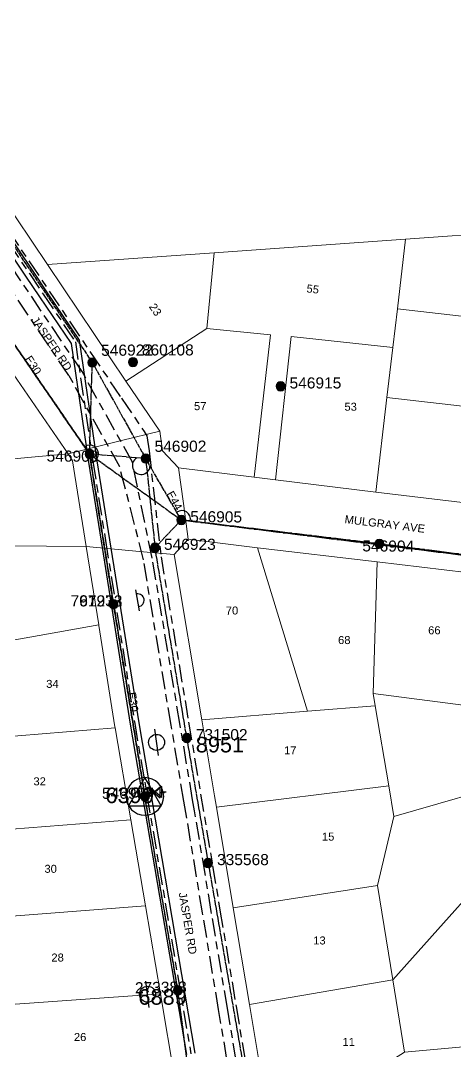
# Model space of a CAD drawing. Header units: metres. Extents: x 311460 to 313373, y 6261260 to 6263889.
# Drawn here: x 313002.6 to 313100.3, y 6262717.1 to 6262948.9 of the extents above; entities that cross this region are included whole.
import ezdxf
from ezdxf.enums import TextEntityAlignment as Align

# ---------------------------------------------------------------- set-up
doc = ezdxf.new("R2010")
doc.units = ezdxf.units.M
doc.linetypes.add('Cable Exist OH', pattern=[1, 1, 0])
doc.linetypes.add('Cable Exist UG', pattern=[8.2, 4, -1.2, 1.8, -1.2])
doc.layers.get('0').update_dxf_attribs({"color": 6})
doc.layers.add('Cadastre Land Parcels_SP_EXT', color=9, linetype='Continuous', lineweight=5)
doc.layers.add('Cadastre Roads_SP_EXT', color=9, linetype='Continuous', lineweight=5)
for name, color, linetype in [('Equip_LV_EXT', 7, 'Continuous'), ('Equip_SP_HV_EXT', 7, 'Continuous'), ('Mains_HV_EXT', 7, 'Continuous'), ('Mains_LV_EXT', 7, 'Continuous'), ('Mains_SL_EXT', 7, 'Continuous'), ('Mains_TR_EXT', 7, 'Continuous'), ('Sub_SP_TR_HV_LV_EXT', 7, 'Continuous'), ('SupportsOH_SP_TR_HV_LV_SL_EXT', 7, 'Continuous')]:
    doc.layers.add(name, color=color, linetype=linetype)
doc.layers.get('0').freeze()
doc.styles.add('HVSW_LABEL', font='arial.ttf')
doc.styles.add('POLE_LABEL', font='arial.ttf')
doc.styles.get("Standard").update_dxf_attribs({"font": 'arial.ttf'})
doc.linetypes.add('Cable E UG', pattern='A,6,-0.5,["E",Standard,S=1.7,R=0,X=0.5,Y=-1],-2.9', length=9.4)
doc.linetypes.add('Cable P UG', pattern='A,6,-0.5,["P",Standard,S=1.7,R=0,X=0.5,Y=-1],-2.9', length=9.4)

# ---------------------------------------------------------------- blocks, each defined once
blk = doc.blocks.new('SUB_POLE_EXT')
blk.add_wipeout([(0, 4.22), (0.42, 4.2), (0.83, 4.14), (1.21, 4.05), (1.62, 3.9), (1.99, 3.72), (2.35, 3.51), (2.68, 3.26), (2.99, 2.99), (3.28, 2.66), (3.52, 2.34), (3.76, 1.92), (3.9, 1.62), (4.04, 1.23), (4.18, 0.63), (4.22, 0), (4.18, -0.61), (4.06, -1.15), (3.9, -1.62), (3.58, -2.24), (3.22, -2.73), (2.97, -3.01), (2.68, -3.26), (2.36, -3.5), (2, -3.72), (1.64, -3.89), (1.25, -4.03), (0.82, -4.14), (0.42, -4.2), (0, -4.22), (-0.41, -4.2), (-0.8, -4.15), (-1.21, -4.05), (-1.62, -3.9), (-1.99, -3.73), (-2.35, -3.51), (-2.68, -3.26), (-2.96, -3.02), (-3.23, -2.72), (-3.51, -2.35), (-3.71, -2.01), (-3.91, -1.6), (-4.05, -1.21), (-4.16, -0.76), (-4.22, -0.14), (-4.21, 0.39), (-4.14, 0.83), (-4.03, 1.27), (-3.9, 1.63), (-3.71, 2.02), (-3.5, 2.37), (-3.28, 2.67), (-2.99, 2.99), (-2.68, 3.27), (-2.33, 3.52), (-1.98, 3.73), (-1.63, 3.9), (-1.2, 4.05), (-0.78, 4.15), (-0.4, 4.21)])
blk.add_line((2.16, 0.48), (2.16, 0.48, 0))
blk.add_lwpolyline([(-4.22, 0, 1), (4.22, 0, 1)], format="xyb", close=True)
blk.add_lwpolyline([(2.14, 0.52), (0, 4.22), (-3.66, -2.11), (3.66, -2.11)], close=True)
for tag, height, flags, p in [('ASSET_NUM', 3.5, 8, (2, 2)), ('STREET_CODE', 0.2, 9, (1.5, 0)), ('CONSTRUCTED_VOLTAGE', 0.2, 9, (1.5, -0.2)), ('OPERATING_VOLTAGE', 0.2, 9, (1.5, -0.6)), ('OPERATED_BY', 0.2, 9, (1.5, -0.8)), ('ORIENTATION', 0.2, 9, (1.5, -1.2)), ('OWNED_BY', 0.2, 9, (1.5, -1.4)), ('SECONDARY_VOLTAGE', 0.2, 9, (1.5, -1.6)), ('STATE', 0.2, 9, (1.5, -1.8)), ('SUBSTATION_TYPE', 0.2, 9, (1.5, -2)), ('NO_PHASES', 0.2, 9, (1.5, -0.4)), ('MAINTAINED_BY', 0.2, 9, (1.5, -1)), ('USAGE', 0.2, 9, (1.5, -2.2)), ('LEGEND', 0.2, 9, (1.5, -2.4)), ('STREETNAME', 0.2, 9, (1.5, -2.8)), ('SUBURB', 0.2, 9, (1.5, -3)), ('Z', 0.2, 1, (1.5, -3.4)), ('LOCATION', 0.2, 9, (1.5, -2.6)), ('NOTES', 0.2, 9, (1.5, -3.2))]:
    blk.add_attdef(tag, text='', height=height, dxfattribs=dict(flags=flags)).set_placement(p, align=Align.MIDDLE_LEFT)
blk = doc.blocks.new('LV_OH_LINKS_DISTFUSE_EXT')
for p, q in [((0, 0), (0.96, 0)), ((3.84, 0), (4.8, 0))]:
    blk.add_line(p, q)
blk.add_lwpolyline([(3.84, -1.2), (3.84, 1.2), (0.96, -1.2), (0.96, 1.2)], close=True)
at = {"flags": 9}
for tag, p in [('ACTUAL_STATUS', (0, 0)), ('CONSTRUCTED_VOLTAGE', (0, -0.2)), ('OPERATING_VOLTAGE', (0, -0.6)), ('ORIENTATION', (0, -0.8)), ('OWNED_BY', (0, -1)), ('STATE', (0, -1.2)), ('SWITCH_TYPE', (0, -1.4)), ('NO_PHASES', (0, -0.4)), ('USAGE', (0, -1.6)), ('NOTES', (0, -1.8))]:
    blk.add_attdef(tag, text='', height=0.2, dxfattribs=at).set_placement(p, align=Align.MIDDLE_LEFT)
at = {"flags": 1}
blk.add_attdef('Z', (0, 0), '', height=0.2, dxfattribs=at)
blk = doc.blocks.new('POLE_EXT')
blk.add_hatch(color=256).paths.add_polyline_path([(-1, 0, 1), (1, 0, 1)])
blk.add_lwpolyline([(-1, 0, 1), (1, 0, 1)], format="xyb", close=True)
for tag, height, flags, p in [('pNumber', 2.5, 8, (-17.84, 2.07)), ('OWNED_BY', 0.2, 9, (1.35, -0.4)), ('SPECIAL_USE', 0.2, 9, (1.35, -0.8)), ('STATE', 0.2, 9, (1.35, -1)), ('cLV', 0.2, 9, (1.35, -1.4)), ('hDepth', 0.2, 9, (1.35, -1.6)), ('hDia', 0.2, 9, (1.35, -1.8)), ('cHV', 0.2, 9, (1.35, -2)), ('PARENT', 0.2, 9, (1.35, -0.6)), ('USAGE', 0.2, 9, (1.35, -1.2)), ('LBRACKET', 0.2, 9, (1.35, -2.2)), ('LExisting', 0.2, 9, (1.35, -2.4)), ('cLinedev', 0.2, 9, (1.35, -3.4)), ('pExisting', 0.2, 9, (1.35, -3.8)), ('pFooting', 0.2, 9, (1.35, -4.4)), ('pNew', 0.2, 9, (1.35, -4.6)), ('LANTNUMBER', 0.2, 9, (1.35, -2.6)), ('LOther', 0.2, 9, (1.35, -2.8)), ('LRemove', 0.2, 9, (1.35, -3)), ('LEGEND', 0.2, 9, (1.35, -3.2)), ('LOCATION', 0.2, 9, (1.35, -3.6)), ('PFNUMBER', 0.2, 9, (1.35, -4)), ('NEWPFNUMBER', 0.2, 9, (1.35, -4.2)), ('pRelocate', 0.2, 9, (1.35, -5)), ('pRemove', 0.2, 9, (1.35, -5.2)), ('pReplace', 0.2, 9, (1.35, -5.4)), ('pStay', 0.2, 9, (1.35, -5.6)), ('pType', 0.2, 9, (1.35, -5.8)), ('cspan', 0.2, 9, (1.35, -6)), ('STREETNAME', 0.2, 9, (1.35, -6.2)), ('SUBURB', 0.2, 9, (1.35, -6.4)), ('OPERATED_BY', 0.2, 9, (1.36, -7.01)), ('NOTES', 0.2, 9, (1.35, -6.6)), ('MAINTAINED_BY', 0.2, 9, (1.36, -6.81))]:
    blk.add_attdef(tag, text='', height=height, dxfattribs=dict(flags=flags)).set_placement(p, align=Align.MIDDLE_LEFT)
at = {"style": 'POLE_LABEL'}
for tag, height, flags, p in [('ASSET_NUM', 2.5, 8, (2, 2)), ('STRUCTURE_PLANT_NUMBER', 0.2, 9, (1.35, 0.03)), ('STREET_CODE', 0.2, 9, (1.35, -0.2))]:
    blk.add_attdef(tag, text='', height=height, dxfattribs=dict(at, flags=flags)).set_placement(p, align=Align.MIDDLE_LEFT)
at = {"flags": 1}
blk.add_attdef('Z', (1.35, -7.33), '', height=0.2, dxfattribs=at)
blk = doc.blocks.new('HV_ABS_CLOSED_EXT')
blk.add_line((-3, 6.87), (3, 6.87))
blk.add_circle((0, 6.87), 1.8)
at = {"style": 'HVSW_LABEL'}
for tag, height, flags, p in [('ASSET_NUM', 3.5, 8, (2, 2)), ('STREET_CODE', 0.2, 9, (0, -0.2))]:
    blk.add_attdef(tag, text='', height=height, dxfattribs=dict(at, flags=flags)).set_placement(p, align=Align.MIDDLE_LEFT)
at = {"flags": 1}
blk.add_attdef('Z', (0, 0), '', height=0.2, dxfattribs=at)
at = {"flags": 9}
for tag, p in [('ACTUAL_STATUS', (0, -0.4)), ('CONSTRUCTED_VOLTAGE', (0, -0.6)), ('OPERATING_VOLTAGE', (0, -1)), ('ORIENTATION', (0, -1.2)), ('OWNED_BY', (0, -1.4)), ('STATE', (0, -1.6)), ('SWITCH_TYPE', (0, -1.8)), ('NO_PHASES', (0, -0.8)), ('USAGE', (0, -2)), ('LEGEND', (0, -2.2)), ('LOCATION', (0, -2.4)), ('STREETNAME', (0, -2.6)), ('SUBURB', (0, -2.8)), ('NOTES', (0, -3))]:
    blk.add_attdef(tag, text='', height=0.2, dxfattribs=at).set_placement(p, align=Align.MIDDLE_LEFT)
blk = doc.blocks.new('HV_USL_CLOSED_EXT')
blk.add_line((2.4, 5.5), (-2.4, 5.5))
blk.add_lwpolyline([(1.44, 5.5, 0.414214), (0, 6.94, 0.414214), (-1.44, 5.5)], format="xyb")
for tag, height, flags, p in [('ASSET_NUM', 2.5, 8, (2, 2)), ('STREET_CODE', 0.2, 9, (1.5, 0)), ('ACTUAL_STATUS', 0.2, 9, (1.5, -0.2)), ('CONSTRUCTED_VOLTAGE', 0.2, 9, (1.5, -0.4)), ('OPERATING_VOLTAGE', 0.2, 9, (1.5, -0.8)), ('ORIENTATION', 0.2, 9, (1.5, -1)), ('OWNED_BY', 0.2, 9, (1.5, -1.2)), ('OPERATED_BY', 0.2, 9, (1.5, -1.4)), ('STATE', 0.2, 9, (1.5, -1.8)), ('SWITCH_TYPE', 0.2, 9, (1.5, -2)), ('NO_PHASES', 0.2, 9, (1.5, -0.6)), ('MAINTAINED_BY', 0.2, 9, (1.5, -1.6)), ('USAGE', 0.2, 9, (1.5, -2.2)), ('LEGEND', 0.2, 9, (1.5, -2.4)), ('STREETNAME', 0.2, 9, (1.5, -2.8)), ('SUBURB', 0.2, 9, (1.5, -3)), ('Z', 0.2, 1, (1.5, -3.6)), ('LOCATION', 0.2, 9, (1.5, -2.6)), ('NOTES', 0.2, 9, (1.5, -3.2)), ('LABEL_ALIGNMENT', 0.2, 9, (1.5, -3.4))]:
    blk.add_attdef(tag, text='', height=height, dxfattribs=dict(flags=flags)).set_placement(p, align=Align.MIDDLE_LEFT)

msp = doc.modelspace()

# ---------------------------------------------------------------- linework, layer by layer
at = {"layer": 'Cadastre Land Parcels_SP_EXT', "linetype": 'Continuous'}
for points in [[(312978.84, 6262950.46), (312977.51, 6262948.19), (312976.67, 6262945.92), (312975.39, 6262943.4), (312982.39, 6262932.94), (312994.45, 6262915.05), (313008.61, 6262894.08), (313046.07, 6262896.72), (313089.11, 6262899.77), (313112.24, 6262901.42), (313126.05, 6262902.46), (313133.08, 6262960.22)], [(313104.36, 6262794.69), (313081.83, 6262797.55), (313082.27, 6262794.77), (313085.32, 6262776.8), (313086.46, 6262769.93), (313115.62, 6262778.31)]]:
    msp.add_lwpolyline(points, dxfattribs=at)
for points in [[(313123.3, 6262879.98), (313126.05, 6262902.46), (313112.24, 6262901.42), (313089.11, 6262899.77), (313087.3, 6262884.12), (313123.3, 6262879.98)], [(313087.3, 6262884.12), (313089.11, 6262899.77), (313046.07, 6262896.72), (313044.42, 6262879.68), (313058.74, 6262878.25), (313055.04, 6262846.27), (313059.85, 6262845.66), (313063.43, 6262877.85), (313086.28, 6262875.39), (313087.3, 6262884.12)], [(313044.42, 6262879.68), (313046.07, 6262896.72), (313008.61, 6262894.08), (313026.24, 6262867.87), (313044.42, 6262879.68)], [(313123.3, 6262879.98), (313087.3, 6262884.12), (313086.28, 6262875.39), (313084.9, 6262864.15), (313120.9, 6262860.01), (313123.3, 6262879.98)], [(313044.42, 6262879.68), (313026.24, 6262867.87), (313033.86, 6262856.62), (313034.47, 6262852.16), (313038.09, 6262848.35), (313055.04, 6262846.27), (313058.74, 6262878.25), (313044.42, 6262879.68)], [(313086.28, 6262875.39), (313063.43, 6262877.85), (313059.85, 6262845.66), (313082.41, 6262842.9), (313084.9, 6262864.15), (313086.28, 6262875.39)], [(313013.23, 6262851.47), (312996.72, 6262875.47), (312964.41, 6262853.95), (312968.78, 6262847.47), (312976.21, 6262848.09), (313013.23, 6262851.47)], [(313120.9, 6262860.01), (313084.9, 6262864.15), (313082.41, 6262842.9), (313114.5, 6262839.01), (313118.73, 6262842.18), (313119.87, 6262851.5), (313120.9, 6262860.01)], [(313013.23, 6262851.47), (312976.21, 6262848.09), (312980.86, 6262832.98), (312981.5, 6262830.96), (313017.32, 6262830.62), (313014.24, 6262849.9), (313013.23, 6262851.47)], [(313043.31, 6262791.64), (313067.06, 6262793.61), (313055.79, 6262830.37), (313040.26, 6262832.31), (313037.09, 6262828.84), (313043.31, 6262791.64)], [(313017.32, 6262830.62), (312981.5, 6262830.96), (312986.66, 6262814.42), (312989.04, 6262807.51), (313020.14, 6262813.02), (313017.32, 6262830.62)], [(313081.83, 6262797.55), (313082.76, 6262827.19), (313055.79, 6262830.37), (313067.06, 6262793.61), (313082.27, 6262794.77), (313081.83, 6262797.55)], [(313107.82, 6262824.18), (313082.76, 6262827.19), (313081.83, 6262797.55), (313104.36, 6262794.69), (313107.82, 6262824.18)], [(313023.82, 6262789.86), (313023.75, 6262790.11), (313020.16, 6262812.85), (313020.14, 6262813.02), (312989.04, 6262807.51), (312990.41, 6262791.35), (312990.95, 6262787.16), (313023.82, 6262789.86)], [(313085.32, 6262776.8), (313082.27, 6262794.77), (313067.06, 6262793.61), (313043.31, 6262791.64), (313046.16, 6262774.54), (313046.61, 6262772.01), (313085.32, 6262776.8)], [(313115.97, 6262766.43), (313115.55, 6262767.45), (313115.22, 6262768.51), (313114.96, 6262769.59), (313114.78, 6262770.68), (313114.67, 6262771.79), (313114.64, 6262772.89), (313114.68, 6262774), (313114.81, 6262775.1), (313115.01, 6262776.19), (313115.28, 6262777.27), (313115.62, 6262778.31), (313086.46, 6262769.93), (313082.78, 6262754.37), (313086.24, 6262733.14), (313115.97, 6262766.43)], [(313086.46, 6262769.93), (313085.32, 6262776.8), (313046.61, 6262772.01), (313050.38, 6262749.37), (313082.78, 6262754.37), (313086.46, 6262769.93)], [(313124.1, 6262758.37), (313123.14, 6262758.82), (313122.2, 6262759.33), (313121.3, 6262759.9), (313120.44, 6262760.53), (313119.63, 6262761.23), (313118.87, 6262761.98), (313118.16, 6262762.78), (313117.52, 6262763.63), (313116.93, 6262764.52), (313116.41, 6262765.46), (313115.97, 6262766.43), (313086.24, 6262733.14), (313088.9, 6262716.88), (313105.37, 6262718.38), (313107.66, 6262718.63), (313124.1, 6262758.37)], [(313053.99, 6262727.64), (313086.24, 6262733.14), (313082.78, 6262754.37), (313050.38, 6262749.37), (313053.99, 6262727.64)], [(313033.98, 6262730.06), (313030.62, 6262749.81), (312994.74, 6262747.08), (312994.16, 6262732.36), (312993.9, 6262727.14), (313033.98, 6262730.06)], [(313086.65, 6262715.46), (313088.9, 6262716.88), (313086.24, 6262733.14), (313053.99, 6262727.64), (313058.86, 6262698.42), (313086.65, 6262715.46)], [(313037.26, 6262710.85), (313033.98, 6262730.06), (312993.9, 6262727.14), (312993.07, 6262709.59), (313037.26, 6262710.85)], [(313107.5, 6262681.24), (313105.37, 6262718.38), (313088.9, 6262716.88), (313086.65, 6262715.46), (313089.34, 6262679.61), (313107.5, 6262681.24)]]:
    msp.add_lwpolyline(points, close=True, dxfattribs=at)
at = {"layer": 'Cadastre Roads_SP_EXT', "linetype": 'Continuous'}
for points in [[(313008.61, 6262894.08), (312994.45, 6262915.05), (312986.01, 6262907.26), (312979.18, 6262900.96), (312984.69, 6262892.95), (312996.72, 6262875.47), (313013.23, 6262851.47), (313025.22, 6262854.46), (313033.86, 6262856.62), (313026.24, 6262867.87), (313008.61, 6262894.08)], [(313055.04, 6262846.27), (313038.09, 6262848.35), (313039.17, 6262840.35), (313040.26, 6262832.31), (313055.79, 6262830.37), (313082.76, 6262827.19), (313107.82, 6262824.18), (313114.06, 6262823.32), (313114.28, 6262831.17), (313114.5, 6262839.01), (313082.41, 6262842.9), (313059.85, 6262845.66), (313055.04, 6262846.27)]]:
    msp.add_lwpolyline(points, close=True, dxfattribs=at)
at = {"layer": 'Mains_HV_EXT', "linetype": 'Cable Exist OH'}
for points in [[(312903.84, 6263371.14), (312873, 6263322.11), (312857.83, 6263283.7), (312838.79, 6263233.65), (312831.83, 6263189.43), (312826.34, 6263152.53), (312844.71, 6263137.18), (312862.43, 6263103.76), (312886.2, 6263068.54), (312986.09, 6262920.39), (313018.68, 6262872.03), (313030.68, 6262850.43), (313032.79, 6262830.39)], [(313023.46, 6262817.66), (313018.06, 6262851.45), (312987.98, 6262895.31), (312969.81, 6262921.92), (312908.07, 6263013.58), (312853.05, 6263094.68)], [(313032.79, 6262830.39), (313038.7, 6262836.62), (313132.64, 6262824.89), (313125.94, 6262868.52), (313135.35, 6262945.94)], [(313039.94, 6262787.58), (313032.79, 6262830.39)], [(313054.45, 6262703.68), (313039.96, 6262787.56)], [(313046, 6262668.64), (313037.92, 6262730.82)]]:
    msp.add_lwpolyline(points, dxfattribs=at)
at = {"layer": 'Mains_LV_EXT', "linetype": 'Cable Exist OH'}
for points in [[(312987.98, 6262895.31), (313018.06, 6262851.45)], [(313030.68, 6262850.43), (313018.06, 6262851.45)], [(313018.06, 6262851.45), (313023.46, 6262817.66)], [(313038.7, 6262836.62), (313030.68, 6262850.43)], [(313038.7, 6262836.62), (313083.23, 6262831.25)], [(313083.23, 6262831.25), (313128.5, 6262825.3)], [(313046, 6262668.64), (313037.92, 6262731)]]:
    msp.add_lwpolyline(points, dxfattribs=at)
at = {"layer": 'Mains_LV_EXT', "linetype": 'Continuous'}
for points in [[(313018.38, 6262849.48, 1.250892), (313016.93, 6262853.1)], [(313028.69, 6262850.59, 1.652742), (313031.68, 6262848.7)], [(313040.68, 6262836.38, 0.700865), (313037.69, 6262838.35)]]:
    msp.add_lwpolyline(points, format="xyb", dxfattribs=at)
at = {"layer": 'Mains_SL_EXT', "linetype": 'Cable Exist OH'}
for points in [[(312969.81, 6262921.92), (312987.98, 6262895.31), (313018.06, 6262851.45)], [(313018.06, 6262851.45), (313018.68, 6262872.03)], [(313023.46, 6262817.66), (313018.06, 6262851.45)], [(313018.06, 6262851.45), (313038.7, 6262836.62)], [(313132.64, 6262824.89), (313083.23, 6262831.25), (313038.7, 6262836.62)], [(313050.82, 6262641.69), (313046, 6262668.64), (313037.92, 6262730.82)]]:
    msp.add_lwpolyline(points, dxfattribs=at)

# ---------------------------------------------------------------- block references
at = {"layer": 'Equip_SP_HV_EXT'}
ref = msp.add_blockref('HV_USL_CLOSED_EXT', (313023.46, 6262817.66), dxfattribs=dict(at, rotation=279.2692029617454))
ref.add_attrib('ASSET_NUM', '67932', dxfattribs={"layer": '0', "height": 2.5}).set_placement((313025.46, 6262818.41), align=Align.MIDDLE_RIGHT)
ref = msp.add_blockref('HV_ABS_CLOSED_EXT', (313039.94, 6262787.58), dxfattribs=dict(at, rotation=98.25969206038367))
ref.add_attrib('ASSET_NUM', '8951', dxfattribs={"layer": '0', "height": 3.5, "style": 'HVSW_LABEL'}).set_placement((313041.94, 6262787.83), align=Align.TOP_LEFT)
ref = msp.add_blockref('HV_ABS_CLOSED_EXT', (313037.92, 6262730.82), dxfattribs=dict(at, rotation=97.39935260871219))
ref.add_attrib('ASSET_NUM', '6889', dxfattribs={"layer": '0', "height": 3.5, "style": 'HVSW_LABEL'}).set_placement((313039.92, 6262731.08), align=Align.TOP_RIGHT)
at = {"layer": 'Sub_SP_TR_HV_LV_EXT'}
ref = msp.add_blockref('SUB_POLE_EXT', (313030.51, 6262774.43), dxfattribs=at)
ref.add_attrib('ASSET_NUM', '6390', dxfattribs={"layer": '0', "height": 3.5}).set_placement((313032.51, 6262774.68), align=Align.MIDDLE_RIGHT)
at = {"layer": 'SupportsOH_SP_TR_HV_LV_SL_EXT'}
ref = msp.add_blockref('POLE_EXT', (313018.68, 6262872.03), dxfattribs=at)
ref.add_attrib('ASSET_NUM', '546922', dxfattribs={"layer": '0', "height": 2.5, "rotation": 0.3368, "style": 'POLE_LABEL'}).set_placement((313020.68, 6262872.78), align=Align.BOTTOM_LEFT)
ref = msp.add_blockref('POLE_EXT', (313027.83, 6262872.12), dxfattribs=at)
ref.add_attrib('ASSET_NUM', '860108', dxfattribs={"layer": '0', "height": 2.5, "style": 'POLE_LABEL'}).set_placement((313029.83, 6262872.87), align=Align.BOTTOM_LEFT)
ref = msp.add_blockref('POLE_EXT', (313061.02, 6262866.69), dxfattribs=at)
ref.add_attrib('ASSET_NUM', '546915', dxfattribs={"layer": '0', "height": 2.5, "style": 'POLE_LABEL'}).set_placement((313063.02, 6262867.44), align=Align.MIDDLE_LEFT)
ref = msp.add_blockref('POLE_EXT', (313030.68, 6262850.43), dxfattribs=at)
ref.add_attrib('ASSET_NUM', '546902', dxfattribs={"layer": '0', "height": 2.5, "rotation": 0.2023, "style": 'POLE_LABEL'}).set_placement((313032.68, 6262851.18), align=Align.BOTTOM_LEFT)
ref = msp.add_blockref('POLE_EXT', (313018.06, 6262851.45), dxfattribs=at)
ref.add_attrib('ASSET_NUM', '546903', dxfattribs={"layer": '0', "height": 2.5, "rotation": 359.7695, "style": 'POLE_LABEL'}).set_placement((313020.06, 6262852.2), align=Align.TOP_RIGHT)
ref = msp.add_blockref('POLE_EXT', (313038.7, 6262836.62), dxfattribs=at)
ref.add_attrib('ASSET_NUM', '546905', dxfattribs={"layer": '0', "height": 2.5, "rotation": 359.6118, "style": 'POLE_LABEL'}).set_placement((313040.7, 6262837.37), align=Align.MIDDLE_LEFT)
ref = msp.add_blockref('POLE_EXT', (313032.79, 6262830.39), dxfattribs=at)
ref.add_attrib('ASSET_NUM', '546923', dxfattribs={"layer": '0', "height": 2.5, "style": 'POLE_LABEL'}).set_placement((313034.79, 6262831.14), align=Align.MIDDLE_LEFT)
ref = msp.add_blockref('POLE_EXT', (313083.23, 6262831.25), dxfattribs=at)
ref.add_attrib('ASSET_NUM', '546904', dxfattribs={"layer": '0', "height": 2.5, "rotation": 359.5673, "style": 'POLE_LABEL'}).set_placement((313085.23, 6262832), align=Align.TOP_CENTER)
ref = msp.add_blockref('POLE_EXT', (313023.46, 6262817.66), dxfattribs=at)
ref.add_attrib('ASSET_NUM', '791273', dxfattribs={"layer": '0', "height": 2.5, "rotation": 359.8851, "style": 'POLE_LABEL'}).set_placement((313025.46, 6262818.41), align=Align.MIDDLE_RIGHT)
ref = msp.add_blockref('POLE_EXT', (313039.94, 6262787.58), dxfattribs=at)
ref.add_attrib('ASSET_NUM', '731502', dxfattribs={"layer": '0', "height": 2.5, "style": 'POLE_LABEL'}).set_placement((313041.94, 6262788.33), align=Align.MIDDLE_LEFT)
ref = msp.add_blockref('POLE_EXT', (313044.72, 6262759.47), dxfattribs=at)
ref.add_attrib('ASSET_NUM', '335568', dxfattribs={"layer": '0', "height": 2.5, "style": 'POLE_LABEL'}).set_placement((313046.72, 6262760.22), align=Align.MIDDLE_LEFT)
ref = msp.add_blockref('POLE_EXT', (313037.92, 6262730.82), dxfattribs=at)
ref.add_attrib('ASSET_NUM', '273383', dxfattribs={"layer": '0', "height": 2.5, "rotation": 1, "style": 'POLE_LABEL'}).set_placement((313039.92, 6262731.58), align=Align.MIDDLE_RIGHT)

# ---------------------------------------------------------------- texts
at = {"layer": 'Cadastre Land Parcels_SP_EXT'}
for s, rotation, p in [('55', 352.8127, (313066.76, 6262887.84)), ('23', 303.9675, (313031.34, 6262884.59))]:
    msp.add_text(s, height=1.8, rotation=rotation, dxfattribs=at).set_placement(p)
for s, p in [('57', (313041.55, 6262861.32)), ('53', (313075.37, 6262861.19)), ('70', (313048.7, 6262815.35)), ('68', (313073.94, 6262808.7)), ('66', (313094.19, 6262810.9)), ('34', (313008.32, 6262798.84)), ('17', (313061.79, 6262783.89)), ('32', (313005.45, 6262776.92)), ('15', (313070.31, 6262764.49)), ('30', (313007.92, 6262757.25)), ('13', (313068.35, 6262741.13)), ('28', (313009.48, 6262737.29)), ('26', (313014.55, 6262719.41)), ('11', (313074.93, 6262718.31))]:
    msp.add_text(s, height=1.8, dxfattribs=at).set_placement(p)
at = {"layer": 'Cadastre Roads_SP_EXT'}
for s, rotation, p in [('JASPER RD', 304.2428, (313004.82, 6262881.62)), ('MULGRAY AVE', 353.0423, (313075.33, 6262835.92)), ('JASPER RD', 279.6109, (313038.09, 6262752.7))]:
    msp.add_text(s, height=1.8, rotation=rotation, dxfattribs=at).set_placement(p)
at = {"layer": 'Mains_LV_EXT'}
for s, rotation, p in [('E30', 303.3046, (313003.41, 6262872.82)), ('E44', 299.0108, (313035.29, 6262842.5)), ('E30', 278.0515, (313026.68, 6262797.77))]:
    msp.add_text(s, height=1.8, rotation=rotation, dxfattribs=at).set_placement(p)

# ---------------------------------------------------------------- next in the draw order: linework, layer by layer
at = {"layer": 'Cadastre Land Parcels_SP_EXT', "linetype": 'Continuous'}
for points in [[(313027.34, 6262769.13), (313023.82, 6262789.86), (312990.95, 6262787.16), (312992.28, 6262772.02), (312992.86, 6262766.45), (313027.34, 6262769.13)], [(313030.62, 6262749.81), (313027.34, 6262769.13), (312992.86, 6262766.45), (312994.03, 6262753.78), (312994.74, 6262747.08), (313030.62, 6262749.81)]]:
    msp.add_lwpolyline(points, close=True, dxfattribs=at)
at = {"layer": 'Cadastre Roads_SP_EXT', "linetype": 'Continuous'}
msp.add_lwpolyline([(313037.09, 6262828.84), (313029.29, 6262829.54), (313017.32, 6262830.62), (313020.14, 6262813.02), (313020.16, 6262812.85), (313023.75, 6262790.11), (313023.82, 6262789.86), (313027.34, 6262769.13), (313030.62, 6262749.81), (313033.98, 6262730.06), (313037.26, 6262710.85), (313037.53, 6262709.64), (313038.04, 6262707.27), (313041.07, 6262689.27), (313043.41, 6262675.55), (313053.99, 6262679.53), (313062.07, 6262682.57), (313058.86, 6262698.42), (313053.99, 6262727.64), (313050.38, 6262749.37), (313046.61, 6262772.01), (313046.16, 6262774.54), (313043.31, 6262791.64), (313037.09, 6262828.84)], close=True, dxfattribs=at)
at = {"layer": 'Mains_HV_EXT', "linetype": 'Cable Exist UG'}
for points in [[(313079.13, 6262651.45), (313079.12, 6262652.41), (313079.12, 6262659.75), (313078.07, 6262671.58), (313065.31, 6262670.44), (313055.68, 6262678.86), (313052.85, 6262692.82), (313051.97, 6262697.2), (313051.82, 6262698.08), (313050.88, 6262703.75), (313052.38, 6262706.89), (313052.38, 6262706.89), (313049.06, 6262726.82), (313045.44, 6262748.55), (313041.69, 6262771.16), (313041.23, 6262773.69), (313038.38, 6262790.82), (313032.16, 6262828.01), (313027.69, 6262849.63), (313027.69, 6262849.63), (313016.37, 6262870), (312983.57, 6262918.76), (312873.51, 6263081.95), (312892.42, 6263094.55)], [(313077.13, 6262651.45), (313077.12, 6262652.41), (313077.12, 6262659.67), (313076.26, 6262669.41), (313064.63, 6262668.38), (313053.85, 6262677.8), (313050.89, 6262692.43), (313050, 6262696.84), (313049.85, 6262697.75), (313048.8, 6262704.05), (313050.3, 6262707.18), (313047.09, 6262726.49), (313043.47, 6262748.22), (313039.72, 6262770.82), (313039.26, 6262773.35), (313036.4, 6262790.49), (313030.18, 6262827.68), (313024.84, 6262848.59), (313024.84, 6262848.59), (313013.43, 6262869.11), (312980.96, 6262917.25), (312869.28, 6263082.85)], [(312898.97, 6263051.28), (313025.22, 6262864.02), (313025.22, 6262864.02), (313030.34, 6262856.5), (313030.96, 6262855.57), (313030.96, 6262855.57), (313031.44, 6262852.17), (313034.14, 6262828.34), (313034.14, 6262828.34), (313040.34, 6262791.14), (313047.39, 6262748.87), (313051.03, 6262727.15), (313051.03, 6262727.15), (313055.9, 6262697.92), (313056.77, 6262693.62), (313056.77, 6262693.62), (313059.33, 6262680.98), (313066.65, 6262674.58), (313081.71, 6262675.92), (313083.12, 6262659.93), (313083.13, 6262651.5)]]:
    msp.add_lwpolyline(points, dxfattribs=at)
at = {"layer": 'Mains_HV_EXT', "linetype": 'Cable P UG'}
msp.add_lwpolyline([(312986.09, 6262920.39), (312986.33, 6262917.26), (312986.33, 6262917.26), (312989.89, 6262911.98), (313003.7, 6262891.49), (313006.83, 6262886.84), (313013.92, 6262876.32), (313017.84, 6262849.59), (313020.67, 6262831.84), (313027.23, 6262790.69), (313039.87, 6262716.37)], dxfattribs=at)
at = {"layer": 'Mains_HV_EXT', "linetype": 'Cable E UG'}
msp.add_lwpolyline([(313041.84, 6262716.7), (313029.2, 6262791.02), (313022.64, 6262832.15), (313019.81, 6262849.89), (313015.83, 6262877.06), (313008.49, 6262887.96), (313005.36, 6262892.61), (312991.55, 6262913.09), (312988.04, 6262918.3), (312986.1, 6262920.38)], dxfattribs=at)
at = {"layer": 'Mains_HV_EXT', "linetype": 'Cable Exist OH'}
for points in [[(313030.51, 6262774.43), (313023.46, 6262817.66)], [(313037.92, 6262730.82), (313030.51, 6262774.43)]]:
    msp.add_lwpolyline(points, dxfattribs=at)
at = {"layer": 'Mains_LV_EXT', "linetype": 'Cable Exist OH'}
for points in [[(313023.46, 6262817.66), (313030.51, 6262774.43)], [(313037.92, 6262731), (313030.51, 6262774.43)]]:
    msp.add_lwpolyline(points, dxfattribs=at)
at = {"layer": 'Mains_SL_EXT', "linetype": 'Cable Exist OH'}
msp.add_lwpolyline([(313037.92, 6262730.82), (313030.51, 6262774.43), (313023.46, 6262817.66)], dxfattribs=at)
at = {"layer": 'Mains_TR_EXT', "linetype": 'Cable Exist UG'}
msp.add_lwpolyline([(312986.09, 6262920.39), (312987.16, 6262917.82), (312987.16, 6262917.82), (312990.72, 6262912.54), (313004.53, 6262892.05), (313007.66, 6262887.4), (313007.66, 6262887.4), (313014.88, 6262876.69), (313018.82, 6262849.74), (313018.82, 6262849.74), (313021.65, 6262831.99), (313028.21, 6262790.85), (313040.86, 6262716.53)], dxfattribs=at)

# ---------------------------------------------------------------- next in the draw order: block references
at = {"layer": 'Equip_LV_EXT'}
for p in [(313030.11, 6262775.34), (313030.51, 6262775.43)]:
    msp.add_blockref('LV_OH_LINKS_DISTFUSE_EXT', p, dxfattribs=at)
at = {"layer": 'SupportsOH_SP_TR_HV_LV_SL_EXT'}
ref = msp.add_blockref('POLE_EXT', (313030.51, 6262774.43), dxfattribs=at)
ref.add_attrib('ASSET_NUM', '546907', dxfattribs={"layer": '0', "height": 2.5, "rotation": 0.2839, "style": 'POLE_LABEL'}).set_placement((313032.51, 6262775.18), align=Align.MIDDLE_RIGHT)

doc.saveas('drawing.dxf')
